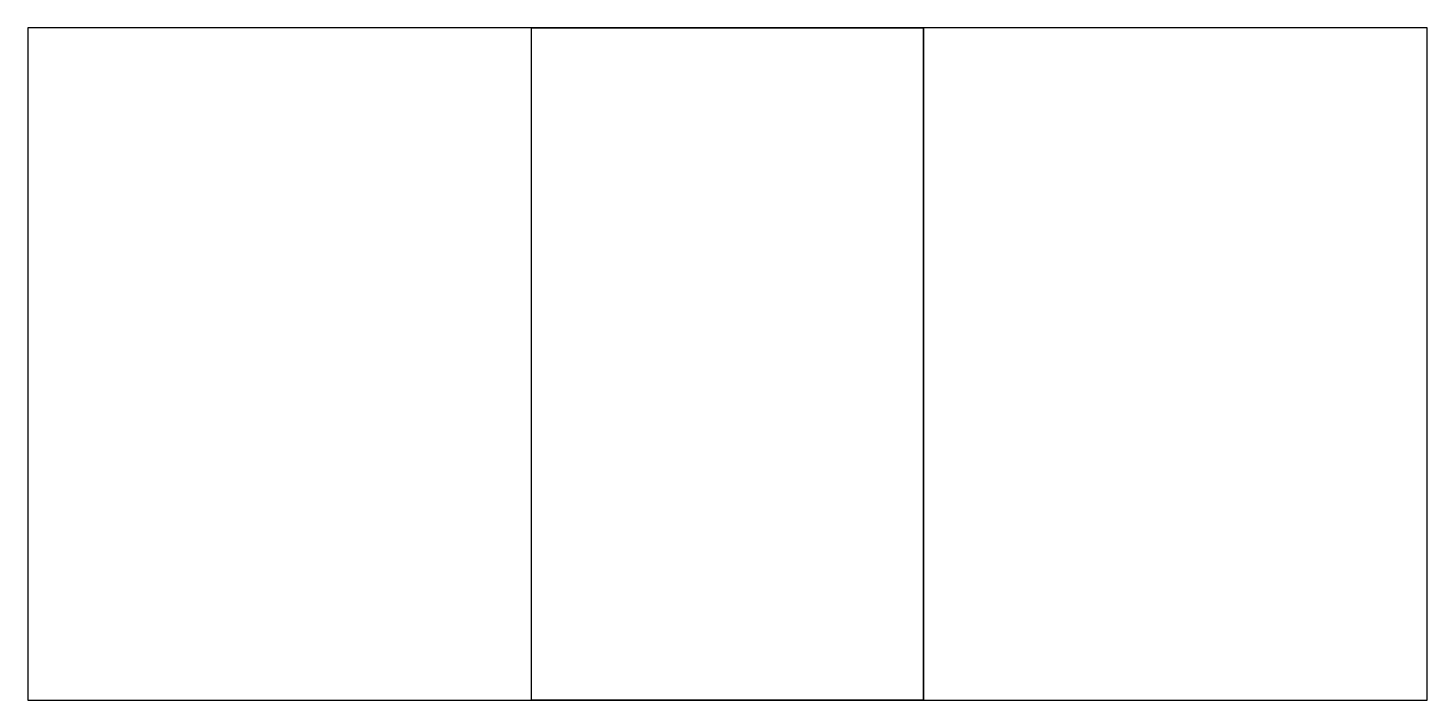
# Model space of a CAD drawing. Extents: x -2.5 to 2.5, y -1.2 to 1.2.
import ezdxf

# ---------------------------------------------------------------- set-up
doc = ezdxf.new("R2010")
doc.units = 0
doc.layers.get('0').update_dxf_attribs({"linetype": 'CONTINUOUS'})

# ---------------------------------------------------------------- blocks, each defined once
blk = doc.blocks.new('*U1')
at = {"color": 150, "extrusion": (0, 1, 0)}
for p, q in [((2.5, 1.2), (-2.5, 1.2)), ((-2.5, 1.2), (-2.5, 1.2, 6)), ((-0.7, 1.2, 6), (-2.5, 1.2, 6)), ((-0.7, 1.2, 6), (-0.7, 1.2, 4.16)), ((0.7, 1.2, 4.16), (0.7, 1.2, 6)), ((2.5, 1.2, 6), (0.7, 1.2, 6)), ((2.5, 1.2), (2.5, 1.2, 6))]:
    blk.add_line(p, q, dxfattribs=at)
at = {"color": 150, "extrusion": (-1, 0, 0)}
for p, q in [((-2.5, 1.2), (-2.5, -1.2)), ((-2.5, 1.2, 6), (-2.5, -1.2, 6)), ((-2.5, 1.2), (-2.5, 1.2, 6)), ((-2.5, -1.2), (-2.5, -1.2, 6))]:
    blk.add_line(p, q, dxfattribs=at)
at = {"color": 150}
for p, q in [((-0.7, 1.2, 6), (-2.5, 1.2, 6)), ((-2.5, 1.2, 6), (-2.5, -1.2, 6)), ((-0.7, -1.2, 4.16), (-0.7, 1.2, 4.16)), ((-0.7, -1.2, 6), (-0.7, 1.2, 6)), ((0.7, -1.2, 4.16), (0.7, 1.2, 4.16)), ((0.7, 1.2, 6), (0.7, -1.2, 6)), ((2.5, 1.2, 6), (0.7, 1.2, 6)), ((2.5, -1.2, 6), (2.5, 1.2, 6)), ((-2.5, -1.2, 6), (-0.7, -1.2, 6)), ((0.7, -1.2, 6), (2.5, -1.2, 6))]:
    blk.add_line(p, q, dxfattribs=at)
at = {"color": 150, "extrusion": (0, 0, -1)}
for p, q in [((-2.5, 1.2), (-2.5, -1.2)), ((2.5, 1.2), (-2.5, 1.2)), ((2.5, -1.2), (2.5, 1.2)), ((-2.5, -1.2), (2.5, -1.2))]:
    blk.add_line(p, q, dxfattribs=at)
at = {"color": 150, "extrusion": (1, 0, -2e-16)}
for p, q in [((-0.7, -1.2, 4.16), (-0.7, 1.2, 4.16)), ((-0.7, 1.2, 6), (-0.7, 1.2, 4.16)), ((-0.7, -1.2, 6), (-0.7, 1.2, 6)), ((-0.7, -1.2, 4.16), (-0.7, -1.2, 6))]:
    blk.add_line(p, q, dxfattribs=at)
at = {"color": 150, "extrusion": (-1, 0, 3e-16)}
for p, q in [((0.7, 1.2, 6), (0.7, -1.2, 6)), ((0.7, 1.2, 4.16), (0.7, 1.2, 6)), ((0.7, -1.2, 4.16), (0.7, 1.2, 4.16)), ((0.7, -1.2, 6), (0.7, -1.2, 4.16))]:
    blk.add_line(p, q, dxfattribs=at)
at = {"color": 150, "extrusion": (1, 0, 0)}
for p, q in [((2.5, -1.2), (2.5, 1.2)), ((2.5, 1.2), (2.5, 1.2, 6)), ((2.5, -1.2, 6), (2.5, 1.2, 6)), ((2.5, -1.2), (2.5, -1.2, 6))]:
    blk.add_line(p, q, dxfattribs=at)
at = {"color": 150, "extrusion": (0, -1, 0)}
for p, q in [((-2.5, -1.2, 6), (-0.7, -1.2, 6)), ((-2.5, -1.2), (-2.5, -1.2, 6)), ((-2.5, -1.2), (2.5, -1.2)), ((-0.7, -1.2, 4.16), (-0.7, -1.2, 6)), ((0.7, -1.2, 6), (2.5, -1.2, 6)), ((0.7, -1.2, 6), (0.7, -1.2, 4.16)), ((2.5, -1.2), (2.5, -1.2, 6))]:
    blk.add_line(p, q, dxfattribs=at)
for centre in [(0, 4.16, -1.2), (0, 4.16, 1.2)]:
    blk.add_arc(centre, 0.7, 180, 0, dxfattribs=at)
at = {"color": 150, "extrusion": (0, 1, 0)}
for centre in [(0, 4.16, 1.2), (0, 4.16, -1.2)]:
    blk.add_arc(centre, 0.7, 180, 0, dxfattribs=at)

msp = doc.modelspace()

# ---------------------------------------------------------------- block references
msp.add_blockref('*U1', (0, 0))

doc.saveas('drawing.dxf')
